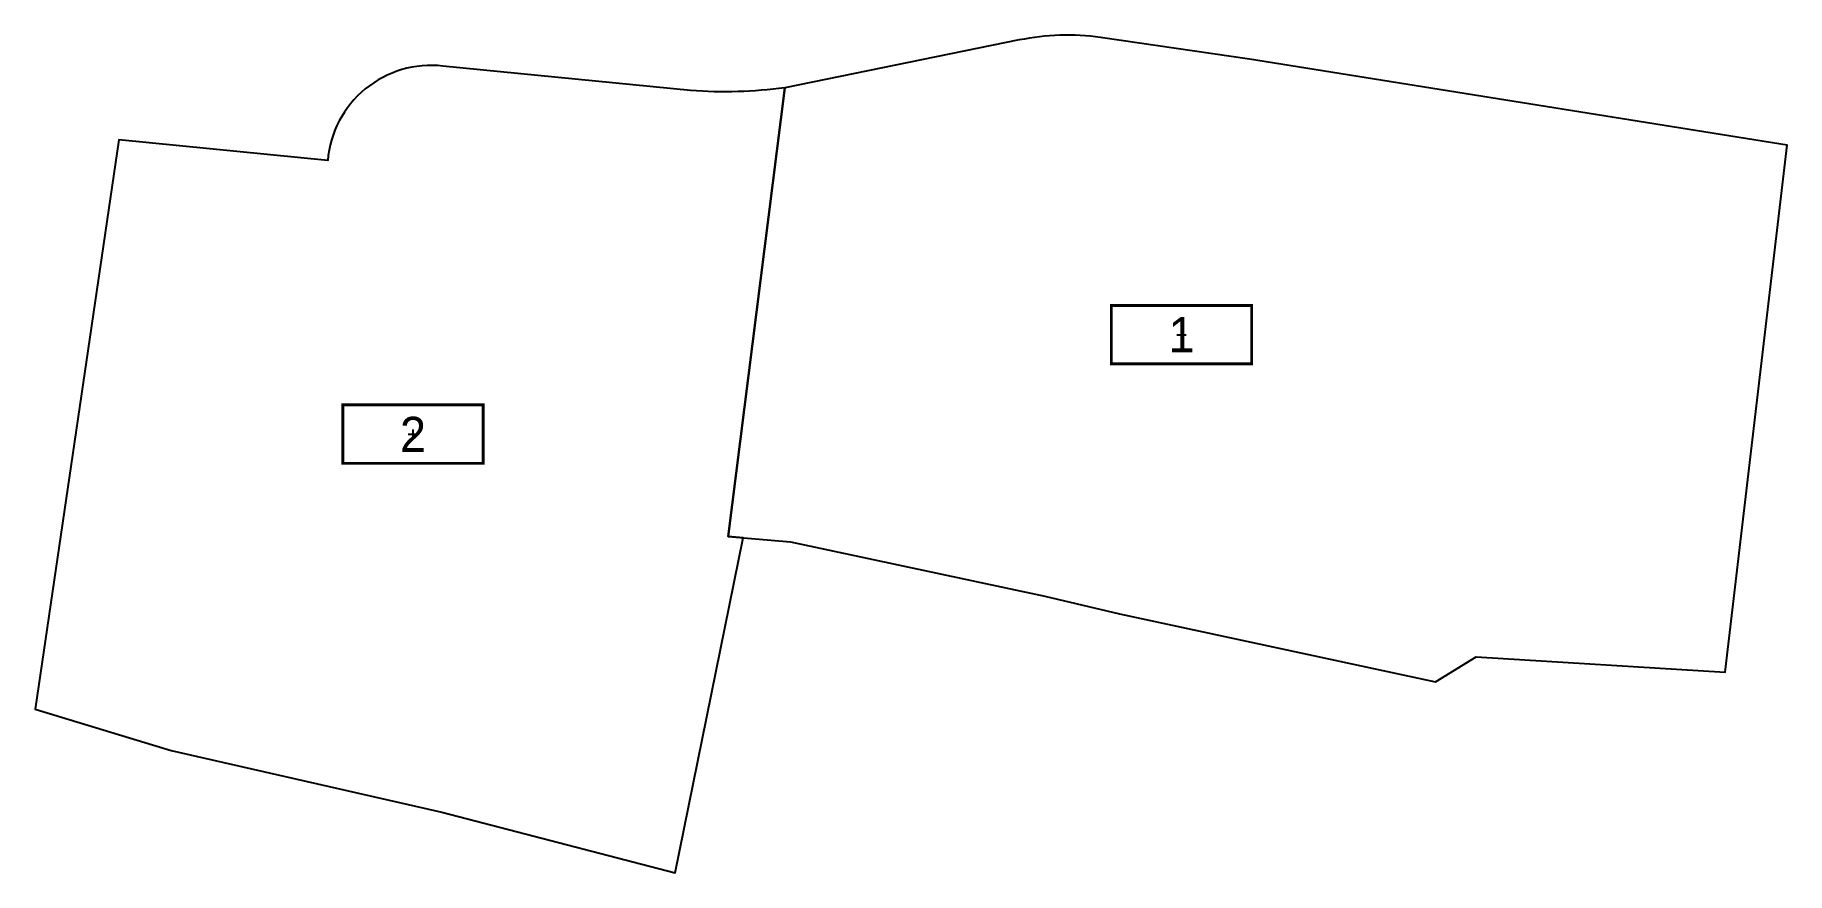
# Model space of a CAD drawing. Extents: x 220418 to 220568, y 630231 to 630303.
import ezdxf
from ezdxf.enums import TextEntityAlignment as Align

# ---------------------------------------------------------------- set-up
doc = ezdxf.new("R2010")
doc.units = 0
doc.header["$MEASUREMENT"] = 0
doc.layers.add('PCELL', color=160, linetype='CONTINUOUS')
doc.layers.add('scellno', color=160, linetype='CONTINUOUS')
doc.styles.add('mvt-nos', font='mvt-nos')

# ---------------------------------------------------------------- blocks, each defined once
blk = doc.blocks.new('CELLNO')
at = {"layer": 'scellno', "const_width": 0.25}
blk.add_lwpolyline([(6, 2.5), (-6, 2.5), (-6, -2.5), (6, -2.5)], close=True, dxfattribs=at)
at = {"layer": 'scellno', "color": 2}
for points in [[(-0.4, 0), (0.4, 0)], [(0, 0.4), (0, -0.4)]]:
    blk.add_lwpolyline(points, dxfattribs=at)
at = {"layer": 'scellno', "style": 'mvt-nos'}
blk.add_attdef('CELLNO', text='', height=3, dxfattribs=at).set_placement((0, 0), align=Align.MIDDLE)
at = {"layer": 'scellno', "style": 'mvt-nos', "flags": 1}
for tag, p in [('CODE', (-0.29, -6)), ('AREA', (0.21, -8.97))]:
    blk.add_attdef(tag, text='', height=2.5, dxfattribs=at).set_placement(p, align=Align.CENTER)

msp = doc.modelspace()

# ---------------------------------------------------------------- linework, layer by layer
at = {"layer": 'PCELL'}
for points in [[(220477.09, 630259.85), (220482.4, 630259.39), (220504.17, 630254.76), (220510.56, 630253.24), (220537.56, 630247.44), (220541.04, 630249.56), (220562.34, 630248.24), (220567.63, 630293.31), (220521.65, 630300.67), (220508.93, 630302.53, 0.086288), (220501.98, 630302.31), (220481.93, 630298.21)], [(220478.37, 630259.74), (220477.09, 630259.85), (220481.93, 630298.21, -0.048598), (220473.87, 630297.98), (220452.69, 630300.08, 0.42386), (220442.84, 630292), (220424.97, 630293.77), (220417.81, 630245.1), (220429.44, 630241.56), (220452.61, 630236.28), (220472.54, 630231.08)]]:
    msp.add_lwpolyline(points, format="xyb", close=True, dxfattribs=at)

# ---------------------------------------------------------------- block references
at = {"layer": 'scellno'}
for p, values in [((220515.85, 630277.11, 791.5), {'CELLNO': '1'}), ((220450.13, 630268.61), {'CELLNO': '2'})]:
    msp.add_blockref('CELLNO', p, dxfattribs=at).add_auto_attribs(values)

doc.saveas('drawing.dxf')
